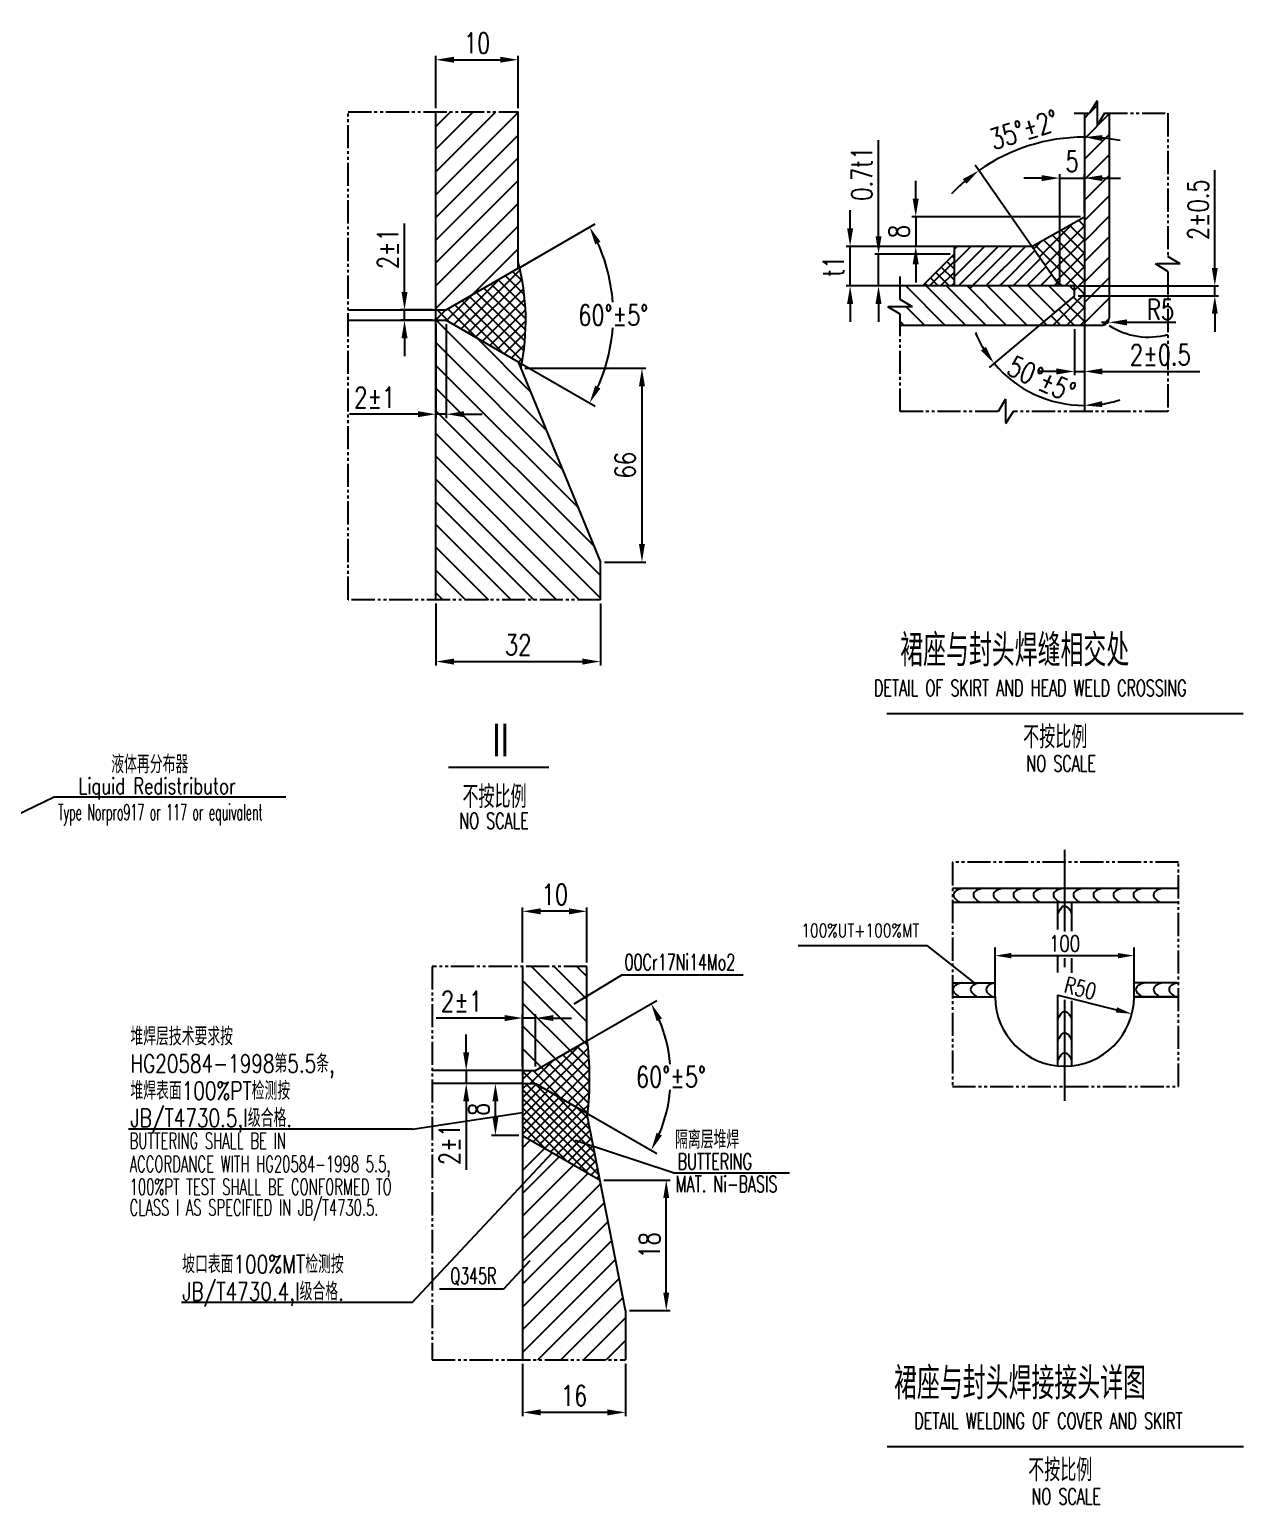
# Model space of a CAD drawing. Extents: x 45567 to 121349, y -17555 to 19241.
# Drawn here: x 45818.5 to 46007.3, y 10550.8 to 10780.1 of the extents above; entities that cross this region are included whole.
import ezdxf
from ezdxf.enums import TextEntityAlignment as Align

# ---------------------------------------------------------------- set-up
doc = ezdxf.new("R2010")
doc.units = 0
doc.header["$LTSCALE"] = 30
doc.header["$MEASUREMENT"] = 0
doc.linetypes.add('CENTER2', pattern=[1.125, 0.75, -0.125, 0.125, -0.125])
doc.linetypes.add('LIDIVIDE', pattern=[0.65, 0.4, -0.05, 0.05, -0.05, 0.05, -0.05])
doc.layers.get('DEFPOINTS').update_dxf_attribs({"linetype": 'CONTINUOUS'})
for name, color, linetype in [('1', 2, 'CONTINUOUS'), ('2', 1, 'CONTINUOUS'), ('4', 3, 'CENTER2'), ('5', 6, 'LIDIVIDE'), ('DIM', 7, 'CONTINUOUS'), ('Draw', 1, 'CONTINUOUS')]:
    doc.layers.add(name, color=color, linetype=linetype)
doc.styles.add('HZ', font='simplex.shx', dxfattribs={"width": 0.75, "bigfont": 'SBTXT.shx'})
doc.styles.get("Standard").update_dxf_attribs({"font": 'simplex', "width": 0.75, "bigfont": 'SBTXT'})
doc.dimstyles.new('ISO-25', dxfattribs={"dimtxt": 2.5, "dimasz": 2.5, "dimexe": 1.25, "dimexo": 0.625, "dimtad": 1, "dimtxsty": 'Standard', "dimcen": 2.5, "dimadec": 0, "dimazin": 0, "dimtfac": 1, "dimtmove": 0, "dimatfit": 3, "dimfxl": 0, "dimarcsym": 0})
doc.dimstyles.get("Standard").update_dxf_attribs({"dimtxt": 3.2, "dimasz": 2.8, "dimexe": 1, "dimexo": 0, "dimgap": 0.4, "dimtad": 1, "dimdec": 0, "dimzin": 0, "dimdsep": 46, "dimtxsty": 'HZ', "dimcen": 0.75, "dimclrd": 256, "dimclre": 256, "dimclrt": 256, "dimadec": 0, "dimazin": 0, "dimtfac": 1, "dimtdec": 0, "dimtmove": 0, "dimatfit": 3, "dimfxl": 0, "dimtolj": 1, "dimtzin": 0, "dimlwd": -1, "dimlwe": -1, "dimarcsym": 0})
doc.dimstyles.new('STANDARD$0', dxfattribs={"dimtxt": 3.2, "dimasz": 2.8, "dimexe": 0.6, "dimexo": 0.6, "dimgap": 1, "dimtad": 1, "dimdec": 0, "dimzin": 0, "dimdsep": 46, "dimtxsty": 'HZ', "dimcen": 0.09, "dimadec": 0, "dimazin": 0, "dimtfac": 1, "dimtdec": 0, "dimtmove": 0, "dimatfit": 3, "dimfxl": 0, "dimtolj": 1, "dimtzin": 0, "dimarcsym": 0})
doc.dimstyles.new('STANDARD$2', dxfattribs={"dimtxt": 3.2, "dimasz": 2.8, "dimexe": 1, "dimexo": 0, "dimgap": 0.4, "dimtad": 1, "dimtih": 1, "dimtoh": 1, "dimdec": 0, "dimzin": 0, "dimdsep": 46, "dimtxsty": 'HZ', "dimcen": 0.75, "dimclrd": 256, "dimclre": 256, "dimclrt": 256, "dimadec": 0, "dimazin": 0, "dimtfac": 1, "dimtdec": 0, "dimtmove": 0, "dimatfit": 3, "dimfxl": 0, "dimtolj": 1, "dimtzin": 0, "dimlwd": -1, "dimlwe": -1, "dimarcsym": 0})

# ---------------------------------------------------------------- blocks, each defined once
blk = doc.blocks.new('*D2079')
at = {"layer": '1', "color": 0, "lineweight": -2}
for p, q in [((45968.69, 10630.37), (45968.69, 10637.38)), ((45971.19, 10636.13), (45987.79, 10636.13)), ((45990.29, 10630.37), (45990.29, 10637.38))]:
    blk.add_line(p, q, dxfattribs=at)
at = {"layer": '1', "color": 0}
for points in [[(45971.19, 10636.54), (45971.19, 10635.71), (45968.69, 10636.13)], [(45987.79, 10636.54), (45987.79, 10635.71), (45990.29, 10636.13)]]:
    blk.add_solid(points, dxfattribs=at)
at = {"layer": 'DEFPOINTS', "color": 0}
for p in [(45990.29, 10636.13), (45968.69, 10629.74), (45990.29, 10629.74)]:
    blk.add_point(p, dxfattribs=at)
at = {"layer": '1', "color": 0, "insert": (45979.49, 10638), "char_height": 2.5, "attachment_point": 5}
blk.add_mtext('100', dxfattribs=at)
blk = doc.blocks.new('*D2080')
at = {"layer": '1', "color": 0, "lineweight": -2}
blk.add_line((45978.5, 10630), (45987.54, 10627.7), dxfattribs=at)
at = {"layer": '1', "color": 0}
blk.add_solid([(45987.64, 10628.1), (45987.44, 10627.3), (45989.96, 10627.08)], dxfattribs=at)
at = {"layer": 'DEFPOINTS', "color": 0}
for p in [(45979.49, 10629.74), (45989.96, 10627.08)]:
    blk.add_point(p, dxfattribs=at)
at = {"layer": '1', "color": 0, "insert": (45981.94, 10631.06), "char_height": 2.5, "attachment_point": 5, "rotation": 345.7465}
blk.add_mtext('R50', dxfattribs=at)
blk = doc.blocks.new('*D2081')
at = {"layer": '1', "color": 0, "lineweight": -2}
for p, q in [((45956.34, 10753.81), (45956.34, 10756.61)), ((45981.97, 10751.01), (45955.74, 10751.01)), ((45956.34, 10751.01), (45956.34, 10746.4)), ((45965.98, 10746.4), (45955.74, 10746.4)), ((45956.34, 10743.6), (45956.34, 10740.8))]:
    blk.add_line(p, q, dxfattribs=at)
at = {"layer": '1', "color": 0}
for points in [[(45955.87, 10753.81), (45956.81, 10753.81), (45956.34, 10751.01)], [(45955.87, 10743.6), (45956.81, 10743.6), (45956.34, 10746.4)]]:
    blk.add_solid(points, dxfattribs=at)
at = {"layer": 'DEFPOINTS', "color": 0}
for p in [(45982.57, 10751.01), (45956.34, 10746.4), (45966.58, 10746.4)]:
    blk.add_point(p, dxfattribs=at)
at = {"layer": '1', "color": 0, "insert": (45953.74, 10748.7), "char_height": 3.2, "attachment_point": 5, "rotation": 90, "style": 'HZ'}
blk.add_mtext('\\A1;8', dxfattribs=at)
blk = doc.blocks.new('*D2082')
at = {"layer": '1'}
blk.add_line((45974.42, 10746.4), (45965.58, 10759.02), dxfattribs=at)
for start, end in [(90, 125), (78.7789, 84.3895), (130.6105, 136.2211)]:
    blk.add_arc((45982.57, 10734.77), 28.61, start, end, dxfattribs=at)
for points in [[(45985.34, 10762.77), (45985.38, 10763.7), (45982.57, 10763.38)], [(45963.66, 10756.85), (45964.23, 10756.12), (45966.16, 10758.2)]]:
    blk.add_solid(points, dxfattribs=at)
at = {"layer": 'DEFPOINTS', "color": 0}
for p in [(45982.57, 10767.09), (45976.78, 10762.78), (45974.42, 10746.4), (45978.73, 10740.25), (45982.57, 10734.11)]:
    blk.add_point(p, dxfattribs=at)
at = {"layer": '1', "insert": (45973.18, 10764.53), "char_height": 3.2, "attachment_point": 5, "rotation": 17.5, "style": 'HZ'}
blk.add_mtext('\\A1;35%%d%%p2%%d', dxfattribs=at)
blk = doc.blocks.new('*D2083')
at = {"layer": '1'}
for p, q in [((45975.54, 10734.11), (45967.75, 10727.57)), ((45982.57, 10734.11), (45982.57, 10720.66))]:
    blk.add_line(p, q, dxfattribs=at)
for start, end in [(202.4927, 211.2464), (220, 270), (278.7536, 287.5073)]:
    blk.add_arc((45982.57, 10740.01), 18.34, start, end, dxfattribs=at)
for points in [[(45967.26, 10730.76), (45966.5, 10730.22), (45968.51, 10728.22)], [(45985.39, 10721.41), (45985.32, 10722.34), (45982.57, 10721.66)]]:
    blk.add_solid(points, dxfattribs=at)
at = {"layer": 'DEFPOINTS', "color": 0}
for p in [(45982.57, 10767.09), (45981.03, 10738.72), (45975.54, 10734.11), (45982.57, 10734.11), (45972.48, 10724.68)]:
    blk.add_point(p, dxfattribs=at)
at = {"layer": '1', "insert": (45975.91, 10725.74), "char_height": 3.2, "attachment_point": 5, "rotation": 335, "style": 'HZ'}
blk.add_mtext('\\A1;50%%d%%p5%%D', dxfattribs=at)
blk = doc.blocks.new('*D2084')
at = {"layer": '1', "color": 0, "lineweight": -2}
for p, q in [((45950.56, 10747.97), (45950.56, 10762.91)), ((45961.71, 10745.17), (45949.96, 10745.17)), ((45950.56, 10740.25), (45950.56, 10745.17)), ((45960.45, 10740.25), (45949.96, 10740.25)), ((45950.56, 10737.45), (45950.56, 10734.65))]:
    blk.add_line(p, q, dxfattribs=at)
at = {"layer": '1', "color": 0}
for points in [[(45950.09, 10747.97), (45951.02, 10747.97), (45950.56, 10745.17)], [(45950.09, 10737.45), (45951.02, 10737.45), (45950.56, 10740.25)]]:
    blk.add_solid(points, dxfattribs=at)
at = {"layer": 'DEFPOINTS', "color": 0}
for p in [(45962.31, 10745.17), (45950.56, 10740.25), (45961.05, 10740.25)]:
    blk.add_point(p, dxfattribs=at)
at = {"layer": '1', "color": 0, "insert": (45947.96, 10756.88), "char_height": 3.2, "attachment_point": 5, "rotation": 90, "style": 'HZ'}
blk.add_mtext('\\A1; 0.7t1', dxfattribs=at)
blk = doc.blocks.new('*D2085')
at = {"layer": '1', "color": 0, "lineweight": -2}
for p, q in [((46002.85, 10743.05), (46002.85, 10758.22)), ((45981.63, 10740.25), (46003.45, 10740.25)), ((46002.85, 10738.72), (46002.85, 10740.25)), ((45981.63, 10738.72), (46003.45, 10738.72)), ((46002.85, 10735.92), (46002.85, 10733.12))]:
    blk.add_line(p, q, dxfattribs=at)
at = {"layer": '1', "color": 0}
for points in [[(46002.39, 10743.05), (46003.32, 10743.05), (46002.85, 10740.25)], [(46002.39, 10735.92), (46003.32, 10735.92), (46002.85, 10738.72)]]:
    blk.add_solid(points, dxfattribs=at)
at = {"layer": 'DEFPOINTS', "color": 0}
for p in [(45981.03, 10740.25), (45981.03, 10738.72), (46002.85, 10738.72)]:
    blk.add_point(p, dxfattribs=at)
at = {"layer": '1', "color": 0, "insert": (46000.25, 10752.08), "char_height": 3.2, "attachment_point": 5, "rotation": 90, "style": 'HZ'}
blk.add_mtext('\\A1;2%%p0.5', dxfattribs=at)
blk = doc.blocks.new('*D2086')
at = {"layer": '1', "color": 0, "lineweight": -2}
for p, q in [((45981.03, 10733.51), (45981.03, 10726.35)), ((45982.57, 10733.51), (45982.57, 10726.35)), ((45978.23, 10726.95), (45975.43, 10726.95)), ((45981.03, 10726.95), (45982.57, 10726.95)), ((45985.37, 10726.95), (46000.53, 10726.95))]:
    blk.add_line(p, q, dxfattribs=at)
at = {"layer": '1', "color": 0}
for points in [[(45978.23, 10727.42), (45978.23, 10726.48), (45981.03, 10726.95)], [(45985.37, 10727.42), (45985.37, 10726.48), (45982.57, 10726.95)]]:
    blk.add_solid(points, dxfattribs=at)
at = {"layer": 'DEFPOINTS', "color": 0}
for p in [(45981.03, 10734.11), (45982.57, 10734.11), (45982.57, 10726.95)]:
    blk.add_point(p, dxfattribs=at)
at = {"layer": '1', "color": 0, "insert": (45994.39, 10729.55), "char_height": 3.2, "attachment_point": 5, "style": 'HZ'}
blk.add_mtext('\\A1;2%%P0.5', dxfattribs=at)
blk = doc.blocks.new('*D2087')
at = {"layer": '1', "color": 0, "lineweight": -2}
for p, q in [((45978.73, 10740.85), (45978.73, 10757.61)), ((45982.57, 10751.61), (45982.57, 10757.61)), ((45975.93, 10757.01), (45973.13, 10757.01)), ((45978.73, 10757.01), (45982.57, 10757.01)), ((45985.37, 10757.01), (45988.17, 10757.01))]:
    blk.add_line(p, q, dxfattribs=at)
at = {"layer": '1', "color": 0}
for points in [[(45975.93, 10757.47), (45975.93, 10756.54), (45978.73, 10757.01)], [(45985.37, 10757.47), (45985.37, 10756.54), (45982.57, 10757.01)]]:
    blk.add_solid(points, dxfattribs=at)
at = {"layer": 'DEFPOINTS', "color": 0}
for p in [(45982.57, 10757.01), (45982.57, 10751.01), (45978.73, 10740.25)]:
    blk.add_point(p, dxfattribs=at)
at = {"layer": '1', "color": 0, "insert": (45980.65, 10759.61), "char_height": 3.2, "attachment_point": 5, "style": 'HZ'}
blk.add_mtext('\\A1;5', dxfattribs=at)
blk = doc.blocks.new('*D2088')
at = {"layer": '1', "color": 0, "lineweight": -2}
for p, q in [((45946.14, 10749.2), (45946.14, 10752)), ((45961.71, 10746.4), (45945.54, 10746.4)), ((45946.14, 10740.25), (45946.14, 10746.4)), ((45956.79, 10740.25), (45945.54, 10740.25)), ((45946.14, 10737.45), (45946.14, 10734.65))]:
    blk.add_line(p, q, dxfattribs=at)
at = {"layer": '1', "color": 0}
for points in [[(45945.67, 10749.2), (45946.61, 10749.2), (45946.14, 10746.4)], [(45945.67, 10737.45), (45946.61, 10737.45), (45946.14, 10740.25)]]:
    blk.add_solid(points, dxfattribs=at)
at = {"layer": 'DEFPOINTS', "color": 0}
for p in [(45946.14, 10746.4), (45962.31, 10746.4), (45957.39, 10740.25)]:
    blk.add_point(p, dxfattribs=at)
at = {"layer": '1', "color": 0, "insert": (45943.54, 10743.33), "char_height": 3.2, "attachment_point": 5, "rotation": 90, "style": 'HZ'}
blk.add_mtext('\\A1;t1', dxfattribs=at)
blk = doc.blocks.new('*D2089')
at = {"layer": '1'}
for p, q in [((45985.21, 10734.59), (45986.41, 10734.59)), ((45996.81, 10734.56), (45989.21, 10734.58))]:
    blk.add_line(p, q, dxfattribs=at)
blk.add_solid([(45989.21, 10735.05), (45989.2, 10734.11), (45986.41, 10734.59)], dxfattribs=at)
at = {"layer": 'DEFPOINTS', "color": 0}
for p in [(45985.21, 10734.59), (45986.41, 10734.59)]:
    blk.add_point(p, dxfattribs=at)
at = {"layer": '1', "insert": (45994.41, 10736.56), "char_height": 3.2, "attachment_point": 5, "rotation": 359.8134, "style": 'HZ'}
blk.add_mtext('\\A1;R5', dxfattribs=at)
blk = doc.blocks.new('*D2012')
at = {"layer": '1', "color": 0, "lineweight": -2}
for p, q in [((45881.72, 10767.9), (45881.72, 10776.01)), ((45894.52, 10767.9), (45894.52, 10776.01)), ((45884.52, 10775.41), (45891.72, 10775.41))]:
    blk.add_line(p, q, dxfattribs=at)
at = {"layer": '1', "color": 0}
for points in [[(45884.52, 10775.88), (45884.52, 10774.95), (45881.72, 10775.41)], [(45891.72, 10775.88), (45891.72, 10774.95), (45894.52, 10775.41)]]:
    blk.add_solid(points, dxfattribs=at)
at = {"layer": 'DEFPOINTS', "color": 0}
for p in [(45894.52, 10775.41), (45881.72, 10767.3), (45894.52, 10767.3)]:
    blk.add_point(p, dxfattribs=at)
at = {"layer": '1', "color": 0, "insert": (45888.12, 10778.01), "char_height": 3.2, "attachment_point": 5, "style": 'HZ'}
blk.add_mtext('\\A1;10', dxfattribs=at)
blk = doc.blocks.new('*D2013')
at = {"layer": '1', "color": 0, "lineweight": -2}
for p, q in [((45881.72, 10690.86), (45881.72, 10681.25)), ((45907.32, 10690.86), (45907.32, 10681.25)), ((45884.52, 10681.85), (45904.52, 10681.85))]:
    blk.add_line(p, q, dxfattribs=at)
at = {"layer": '1', "color": 0}
for points in [[(45884.52, 10682.31), (45884.52, 10681.38), (45881.72, 10681.85)], [(45904.52, 10682.31), (45904.52, 10681.38), (45907.32, 10681.85)]]:
    blk.add_solid(points, dxfattribs=at)
at = {"layer": 'DEFPOINTS', "color": 0}
for p in [(45881.72, 10691.46), (45907.32, 10691.46), (45907.32, 10681.85)]:
    blk.add_point(p, dxfattribs=at)
at = {"layer": '1', "color": 0, "insert": (45894.52, 10684.45), "char_height": 3.2, "attachment_point": 5, "style": 'HZ'}
blk.add_mtext('\\A1;32', dxfattribs=at)
blk = doc.blocks.new('*D2014')
at = {"layer": '1'}
for p, q in [((45894.52, 10742.98), (45906.5, 10749.9)), ((45894.52, 10728.45), (45906.5, 10721.54))]:
    blk.add_line(p, q, dxfattribs=at)
for start, end in [(4.1918, 24.1341), (335.8659, 355.8082)]:
    blk.add_arc((45881.94, 10735.72), 27.36, start, end, dxfattribs=at)
for points in [[(45906.49, 10746.69), (45907.32, 10747.12), (45905.63, 10749.4)], [(45907.32, 10724.32), (45906.49, 10724.74), (45905.63, 10722.04)]]:
    blk.add_solid(points, dxfattribs=at)
at = {"layer": 'DEFPOINTS', "color": 0}
for p in [(45894.52, 10742.98), (45883.32, 10736.52), (45883.32, 10734.92), (45908.88, 10730.97), (45894.52, 10728.45)]:
    blk.add_point(p, dxfattribs=at)
at = {"layer": '1', "insert": (45909.3, 10735.72), "char_height": 3.2, "attachment_point": 5, "style": 'HZ'}
blk.add_mtext('\\A1;60%%D%%P5%%D', dxfattribs=at)
blk = doc.blocks.new('*D2015')
at = {"layer": '1', "color": 0, "lineweight": -2}
for p, q in [((45876.84, 10739.32), (45876.84, 10749.95)), ((45881.12, 10736.52), (45876.24, 10736.52)), ((45881.12, 10734.92), (45876.24, 10734.92)), ((45876.84, 10734.92), (45876.84, 10736.52)), ((45876.84, 10732.12), (45876.84, 10729.32))]:
    blk.add_line(p, q, dxfattribs=at)
at = {"layer": '1', "color": 0}
for points in [[(45876.38, 10739.32), (45877.31, 10739.32), (45876.84, 10736.52)], [(45876.38, 10732.12), (45877.31, 10732.12), (45876.84, 10734.92)]]:
    blk.add_solid(points, dxfattribs=at)
at = {"layer": 'DEFPOINTS', "color": 0}
for p in [(45876.84, 10734.92), (45881.72, 10736.52), (45881.72, 10734.92)]:
    blk.add_point(p, dxfattribs=at)
at = {"layer": '1', "color": 0, "insert": (45874.24, 10746.03), "char_height": 3.2, "attachment_point": 5, "rotation": 90, "style": 'HZ'}
blk.add_mtext('\\A1;2%%P1', dxfattribs=at)
blk = doc.blocks.new('*D2016')
at = {"layer": '1', "color": 0, "lineweight": -2}
for p, q in [((45881.72, 10734.32), (45881.72, 10719.7)), ((45883.32, 10734.32), (45883.32, 10719.7)), ((45878.92, 10720.3), (45868.3, 10720.3)), ((45883.32, 10720.3), (45881.72, 10720.3)), ((45886.12, 10720.3), (45888.92, 10720.3))]:
    blk.add_line(p, q, dxfattribs=at)
at = {"layer": '1', "color": 0}
for points in [[(45878.92, 10720.77), (45878.92, 10719.84), (45881.72, 10720.3)], [(45886.12, 10720.77), (45886.12, 10719.84), (45883.32, 10720.3)]]:
    blk.add_solid(points, dxfattribs=at)
at = {"layer": 'DEFPOINTS', "color": 0}
for p in [(45881.72, 10734.92), (45883.32, 10734.92), (45881.72, 10720.3)]:
    blk.add_point(p, dxfattribs=at)
at = {"layer": '1', "color": 0, "insert": (45872.21, 10722.9), "char_height": 3.2, "attachment_point": 5, "style": 'HZ'}
blk.add_mtext('\\A1;2%%P1', dxfattribs=at)
blk = doc.blocks.new('*D2017')
at = {"layer": '1', "color": 0, "lineweight": -2}
for p, q in [((45895.54, 10727.44), (45914.37, 10727.44)), ((45913.77, 10724.64), (45913.77, 10700.12)), ((45907.92, 10697.32), (45914.37, 10697.32))]:
    blk.add_line(p, q, dxfattribs=at)
at = {"layer": '1', "color": 0}
for points in [[(45913.3, 10724.64), (45914.23, 10724.64), (45913.77, 10727.44)], [(45913.3, 10700.12), (45914.23, 10700.12), (45913.77, 10697.32)]]:
    blk.add_solid(points, dxfattribs=at)
at = {"layer": 'DEFPOINTS', "color": 0}
for p in [(45894.94, 10727.44), (45907.32, 10697.32), (45913.77, 10697.32)]:
    blk.add_point(p, dxfattribs=at)
at = {"layer": '1', "color": 0, "insert": (45911.17, 10712.38), "char_height": 3.2, "attachment_point": 5, "rotation": 90, "style": 'HZ'}
blk.add_mtext('\\A1;66', dxfattribs=at)
blk = doc.blocks.new('*D2018')
at = {"layer": '1', "color": 0, "lineweight": -2}
for p, q in [((45886.44, 10621.07), (45886.44, 10623.87)), ((45894.61, 10618.27), (45885.84, 10618.27)), ((45886.44, 10618.27), (45886.44, 10616.27)), ((45894.61, 10616.27), (45885.84, 10616.27)), ((45886.44, 10613.47), (45886.44, 10602.84))]:
    blk.add_line(p, q, dxfattribs=at)
at = {"layer": '1', "color": 0}
for points in [[(45885.97, 10621.07), (45886.9, 10621.07), (45886.44, 10618.27)], [(45885.97, 10613.47), (45886.9, 10613.47), (45886.44, 10616.27)]]:
    blk.add_solid(points, dxfattribs=at)
at = {"layer": 'DEFPOINTS', "color": 0}
for p in [(45895.21, 10618.27), (45886.44, 10616.27), (45895.21, 10616.27)]:
    blk.add_point(p, dxfattribs=at)
at = {"layer": '1', "color": 0, "insert": (45883.84, 10606.76), "char_height": 3.2, "attachment_point": 5, "rotation": 90, "style": 'HZ'}
blk.add_mtext('\\A1;2%%P1', dxfattribs=at)
blk = doc.blocks.new('*D2019')
at = {"layer": '1', "color": 0, "lineweight": -2}
for p, q in [((45895.21, 10618.87), (45895.21, 10627.02)), ((45897.21, 10618.87), (45897.21, 10627.02)), ((45892.41, 10626.42), (45881.79, 10626.42)), ((45897.21, 10626.42), (45895.21, 10626.42)), ((45900.01, 10626.42), (45902.81, 10626.42))]:
    blk.add_line(p, q, dxfattribs=at)
at = {"layer": '1', "color": 0}
for points in [[(45892.41, 10626.89), (45892.41, 10625.95), (45895.21, 10626.42)], [(45900.01, 10626.89), (45900.01, 10625.95), (45897.21, 10626.42)]]:
    blk.add_solid(points, dxfattribs=at)
at = {"layer": 'DEFPOINTS', "color": 0}
for p in [(45895.21, 10626.42), (45895.21, 10618.27), (45897.21, 10618.27)]:
    blk.add_point(p, dxfattribs=at)
at = {"layer": '1', "color": 0, "insert": (45885.7, 10629.02), "char_height": 3.2, "attachment_point": 5, "style": 'HZ'}
blk.add_mtext('\\A1;2%%P1', dxfattribs=at)
blk = doc.blocks.new('*D2020')
at = {"layer": '1', "color": 0, "lineweight": -2}
for p, q in [((45894.61, 10616.27), (45890.38, 10616.27)), ((45890.98, 10610.99), (45890.98, 10613.47)), ((45894.61, 10608.19), (45890.38, 10608.19))]:
    blk.add_line(p, q, dxfattribs=at)
at = {"layer": '1', "color": 0}
for points in [[(45890.52, 10613.47), (45891.45, 10613.47), (45890.98, 10616.27)], [(45890.52, 10610.99), (45891.45, 10610.99), (45890.98, 10608.19)]]:
    blk.add_solid(points, dxfattribs=at)
at = {"layer": 'DEFPOINTS', "color": 0}
for p in [(45890.98, 10616.27), (45895.21, 10616.27), (45895.21, 10608.19)]:
    blk.add_point(p, dxfattribs=at)
at = {"layer": '1', "color": 0, "insert": (45888.38, 10612.23), "char_height": 3.2, "attachment_point": 5, "rotation": 90, "style": 'HZ'}
blk.add_mtext('\\A1;8', dxfattribs=at)
blk = doc.blocks.new('*D2021')
at = {"layer": '1'}
for p, q in [((45905.21, 10622.89), (45916.08, 10629.16)), ((45905.21, 10611.65), (45916.08, 10605.38))]:
    blk.add_line(p, q, dxfattribs=at)
for start, end in [(5.0358, 22.9546), (337.0454, 354.9642)]:
    blk.add_arc((45895.48, 10617.27), 22.78, start, end, dxfattribs=at)
for points in [[(45916.05, 10625.95), (45916.88, 10626.36), (45915.21, 10628.66)], [(45916.88, 10608.18), (45916.05, 10608.59), (45915.21, 10605.88)]]:
    blk.add_solid(points, dxfattribs=at)
at = {"layer": 'DEFPOINTS', "color": 0}
for p in [(45905.21, 10622.89), (45897.21, 10618.27), (45897.21, 10616.27), (45917.92, 10613.31), (45905.21, 10611.65)]:
    blk.add_point(p, dxfattribs=at)
at = {"layer": '1', "insert": (45918.27, 10617.27), "char_height": 3.2, "attachment_point": 5, "style": 'HZ'}
blk.add_mtext('\\A1;60%%d%%p5%%d', dxfattribs=at)
blk = doc.blocks.new('*D2022')
at = {"layer": '1', "color": 0, "lineweight": -2}
for p, q in [((45895.21, 10635.04), (45895.21, 10643.62)), ((45902.41, 10643.02), (45898.01, 10643.02)), ((45905.21, 10635.04), (45905.21, 10643.62))]:
    blk.add_line(p, q, dxfattribs=at)
at = {"layer": '1', "color": 0}
for points in [[(45898.01, 10643.48), (45898.01, 10642.55), (45895.21, 10643.02)], [(45902.41, 10643.48), (45902.41, 10642.55), (45905.21, 10643.02)]]:
    blk.add_solid(points, dxfattribs=at)
at = {"layer": 'DEFPOINTS', "color": 0}
for p in [(45895.21, 10643.02), (45895.21, 10634.44), (45905.21, 10634.44)]:
    blk.add_point(p, dxfattribs=at)
at = {"layer": '1', "color": 0, "insert": (45900.21, 10645.62), "char_height": 3.2, "attachment_point": 5, "style": 'HZ'}
blk.add_mtext('\\A1;10', dxfattribs=at)
blk = doc.blocks.new('*D2023')
at = {"layer": '1', "color": 0, "lineweight": -2}
for p, q in [((45895.21, 10572.67), (45895.21, 10564.52)), ((45911.21, 10572.67), (45911.21, 10564.52)), ((45908.41, 10565.12), (45898.01, 10565.12))]:
    blk.add_line(p, q, dxfattribs=at)
at = {"layer": '1', "color": 0}
for points in [[(45898.01, 10565.58), (45898.01, 10564.65), (45895.21, 10565.12)], [(45908.41, 10565.58), (45908.41, 10564.65), (45911.21, 10565.12)]]:
    blk.add_solid(points, dxfattribs=at)
at = {"layer": 'DEFPOINTS', "color": 0}
for p in [(45895.21, 10573.27), (45911.21, 10573.27), (45895.21, 10565.12)]:
    blk.add_point(p, dxfattribs=at)
at = {"layer": '1', "color": 0, "insert": (45903.21, 10567.72), "char_height": 3.2, "attachment_point": 5, "style": 'HZ'}
blk.add_mtext('\\A1;16', dxfattribs=at)
blk = doc.blocks.new('*D2024')
at = {"layer": '1', "color": 0, "lineweight": -2}
for p, q in [((45907.85, 10601.24), (45918.15, 10601.24)), ((45917.55, 10583.75), (45917.55, 10598.44)), ((45911.81, 10580.95), (45918.15, 10580.95))]:
    blk.add_line(p, q, dxfattribs=at)
at = {"layer": '1', "color": 0}
for points in [[(45917.08, 10598.44), (45918.01, 10598.44), (45917.55, 10601.24)], [(45917.08, 10583.75), (45918.01, 10583.75), (45917.55, 10580.95)]]:
    blk.add_solid(points, dxfattribs=at)
at = {"layer": 'DEFPOINTS', "color": 0}
for p in [(45907.25, 10601.24), (45917.55, 10601.24), (45911.21, 10580.95)]:
    blk.add_point(p, dxfattribs=at)
at = {"layer": '1', "color": 0, "insert": (45914.95, 10591.09), "char_height": 3.2, "attachment_point": 5, "rotation": 90, "style": 'HZ'}
blk.add_mtext('\\A1;18', dxfattribs=at)

msp = doc.modelspace()

# ---------------------------------------------------------------- hatches: boundary and pattern name
at = {"layer": '1'}
h = msp.add_hatch(dxfattribs=at)
h.set_pattern_fill('ANSI31', color=256, scale=18, style=0)
h.set_pattern_definition([(45, (45701.7177, 10825.9448), (-1.59099, 1.59099), [])])
h.paths.add_polyline_path([(45986.40542, 10767.089329), (45985.694627, 10767.089329), (45984.542627, 10765.169329), (45984.542627, 10769.009329), (45983.390627, 10767.089329), (45982.56542, 10767.089329), (45982.56542, 10734.110341), (45985.20542, 10734.110341, 0.4142135624), (45986.40542, 10735.310341)])
h = msp.add_hatch(dxfattribs=at)
h.set_pattern_fill('ANSI31', color=256, scale=20, angle=-90, style=0)
h.set_pattern_definition([(45, (33559.4978, -35155.3716), (1.76776695, -1.76776695), [])])
h.paths.add_polyline_path([(45881.724978, 10736.518239), (45883.324978, 10736.518239), (45894.524978, 10742.984562), (45894.524978, 10767.298552), (45881.724978, 10767.298552)])
h = msp.add_hatch(dxfattribs=at)
h.set_pattern_fill('ANSI37', color=256, scale=12, angle=90, style=0)
h.set_pattern_definition([(135, (45634.6362, 10825.9448), (-1.06066, -1.06066), []), (225, (45634.6362, 10825.9448), (1.06066, -1.06066), [])])
h.paths.add_polyline_path([(45982.56542, 10751.006341), (45974.423345, 10746.398341), (45978.72542, 10740.254341), (45981.02942, 10740.254341), (45981.02942, 10738.718341), (45975.53782, 10734.110341), (45982.56542, 10734.110341)])
h = msp.add_hatch(dxfattribs=at)
h.set_pattern_fill('ANSI37', color=256, scale=10, angle=-90, style=0)
h.set_pattern_definition([(45, (33559.4978, -35155.3716), (0.883883476, -0.883883476), []), (315, (33559.4978, -35155.3716), (-0.883883476, -0.883883476), [])])
h.paths.add_polyline_path([(45894.524978, 10742.984562), (45894.524978, 10743.970178, -0.1156984024), (45894.940544, 10727.441128), (45894.524978, 10728.451916), (45883.324978, 10734.918239), (45881.724978, 10734.918239), (45881.724978, 10736.518239), (45883.324978, 10736.518239)])
h = msp.add_hatch(dxfattribs=at)
h.set_pattern_fill('ANSI37', color=256, scale=9.6, angle=90, style=0)
h.set_pattern_definition([(135, (45753.8354, 10808.8067), (-0.848528, -0.848528), []), (225, (45753.8354, 10808.8067), (0.848528, -0.848528), [])])
h.paths.add_polyline_path([(45957.39106, 10740.254341), (45962.30626, 10740.254341), (45962.30626, 10745.169541)])
h = msp.add_hatch(dxfattribs=at)
h.set_pattern_fill('ANSI31', color=256, scale=18, angle=90, style=0)
h.set_pattern_definition([(135, (46501.4268, 10712.2727), (-1.59099, -1.59099), [])])
h.paths.add_polyline_path([(45953.943641, 10740.254341), (45953.943641, 10738.138001), (45955.863641, 10736.986001), (45952.023641, 10736.986001), (45953.943641, 10735.834001), (45953.943641, 10734.110341), (45966.580807, 10734.110341), (45975.53782, 10734.110341), (45981.02942, 10738.718341), (45981.02942, 10740.254341), (45966.580807, 10740.254341)])
h = msp.add_hatch(dxfattribs=at)
h.set_pattern_fill('ANSI31', color=256, scale=20, style=0)
h.set_pattern_definition([(315, (33559.4978, -35155.3716), (-1.76776695, -1.76776695), [])])
h.paths.add_polyline_path([(45881.724978, 10691.459265), (45907.324978, 10691.459265), (45907.324978, 10697.318239), (45894.524978, 10728.451916), (45883.324978, 10734.918239), (45881.724978, 10734.918239)])
h = msp.add_hatch(dxfattribs=at)
h.set_pattern_fill('ANSI31', color=256, scale=20, angle=-90, style=0)
h.set_pattern_definition([(315, (584.4577, -1792.2306), (1.76776695, 1.76776695), [])])
h.paths.add_polyline_path([(45905.214203, 10634.443342), (45895.214203, 10634.443342), (45895.214203, 10618.270131), (45897.214203, 10618.270131), (45905.214203, 10622.888934)])
h = msp.add_hatch(dxfattribs=at)
h.set_pattern_fill('ANSI37', color=256, scale=10, angle=-90, style=0)
h.set_pattern_definition([(315, (584.4577, -1792.2306), (0.883883476, 0.883883476), []), (45, (584.4577, -1792.2306), (-0.883883476, 0.883883476), [])])
h.paths.add_polyline_path([(45905.266744, 10622.919269), (45897.214203, 10618.270131), (45895.214203, 10618.270131), (45895.214203, 10616.270131), (45897.214203, 10616.270131), (45905.214203, 10611.651329), (45905.291889, 10611.253812, 0.060325256)])
h = msp.add_hatch(dxfattribs=at)
h.set_pattern_fill('ANSI37', color=256, scale=8, angle=-90, style=0)
h.set_pattern_definition([(315, (584.4577, -1792.2306), (0.707106781, 0.707106781), []), (45, (584.4577, -1792.2306), (-0.707106781, 0.707106781), [])])
h.paths.add_polyline_path([(45897.214203, 10616.270131), (45895.214203, 10616.270131), (45895.214203, 10608.187228), (45907.249096, 10601.238879), (45905.214203, 10611.651329)])
h = msp.add_hatch(dxfattribs=at)
h.set_pattern_fill('ANSI31', color=256, scale=20, style=0)
h.set_pattern_definition([(45, (584.4577, -1792.2306), (-1.76776695, 1.76776695), [])])
h.paths.add_polyline_path([(45895.214203, 10573.268664), (45911.214203, 10573.268664), (45911.214203, 10580.949623), (45907.249096, 10601.238879), (45895.214203, 10608.187228)])

# ---------------------------------------------------------------- linework, layer by layer
for p, q in [((45962.30626, 10741.66602), (45967.038581, 10746.398341)), ((45962.30626, 10743.78734), (45964.917261, 10746.398341)), ((45963.015902, 10740.254341), (45969.159902, 10746.398341)), ((45967.258542, 10740.254341), (45973.402542, 10746.398341)), ((45964.732726, 10739.849845), (45970.037011, 10745.15413)), ((45969.714818, 10740.589296), (45974.876578, 10745.751057)), ((45971.501183, 10740.254341), (45975.750215, 10744.503373)), ((45973.622503, 10740.254341), (45976.623853, 10743.25569)), ((45975.743824, 10740.254341), (45977.49749, 10742.008007)), ((45822.374862, 10660.75199), (45799.977081, 10649.988308)), ((45938.056976, 10637.725854), (45958.09293, 10637.725854)), ((45958.09293, 10637.725854), (45965.407167, 10631.902952)), ((45910.703138, 10633.154085), (45903.181332, 10628.582616)), ((45910.703138, 10633.154085), (45929.529457, 10633.154085)), ((45878.109871, 10609.173492), (45895.214203, 10611.760192)), ((45878.109871, 10609.173492), (45833.932088, 10609.173492)), ((45918.632295, 10602.353299), (45903.370416, 10607.391593)), ((45878.046543, 10582.202718), (45899.85689, 10605.506771)), ((45918.632295, 10602.353299), (45936.697929, 10602.353299)), ((45896.310893, 10588.659555), (45892.246303, 10584.282974)), ((45892.246303, 10584.282974), (45882.272352, 10584.282974)), ((45878.046543, 10582.202718), (45842.168758, 10582.202718))]:
    msp.add_line(p, q, dxfattribs=at)
at = {"layer": '1', "ltscale": 3}
msp.add_line((45858.410127, 10660.75199), (45822.374862, 10660.75199), dxfattribs=at)
at = {"layer": '1', "end_tangent": (-0.3903648883, 0.9206602272)}
for points in [[(45963.67888, 10646.59772), (45962.810268, 10646.324421), (45962.34857, 10645.957653), (45962.206516, 10645.555386), (45962.644531, 10644.83368), (45963.186363, 10644.435829)], [(45966.784218, 10646.59772), (45965.915605, 10646.324421), (45965.453907, 10645.957653), (45965.311853, 10645.555386), (45965.749868, 10644.83368), (45966.2917, 10644.435829)], [(45969.894618, 10646.59772), (45969.026005, 10646.324421), (45968.564307, 10645.957653), (45968.422253, 10645.555386), (45968.860268, 10644.83368), (45969.4021, 10644.435829)], [(45973.005018, 10646.59772), (45972.136405, 10646.324421), (45971.674707, 10645.957653), (45971.532653, 10645.555386), (45971.970668, 10644.83368), (45972.5125, 10644.435829)], [(45976.115418, 10646.59772), (45975.246805, 10646.324421), (45974.785107, 10645.957653), (45974.643053, 10645.555386), (45975.081068, 10644.83368), (45975.6229, 10644.435829)], [(45979.225818, 10646.59772), (45978.357205, 10646.324421), (45977.895507, 10645.957653), (45977.753453, 10645.555386), (45978.191468, 10644.83368), (45978.7333, 10644.435829)], [(45982.336218, 10646.59772), (45981.467605, 10646.324421), (45981.005907, 10645.957653), (45980.863853, 10645.555386), (45981.301868, 10644.83368), (45981.8437, 10644.435829)], [(45985.446618, 10646.59772), (45984.578005, 10646.324421), (45984.116307, 10645.957653), (45983.974253, 10645.555386), (45984.412268, 10644.83368), (45984.9541, 10644.435829)], [(45988.557018, 10646.59772), (45987.688405, 10646.324421), (45987.226707, 10645.957653), (45987.084653, 10645.555386), (45987.522668, 10644.83368), (45988.0645, 10644.435829)], [(45991.667418, 10646.59772), (45990.798805, 10646.324421), (45990.337107, 10645.957653), (45990.195053, 10645.555386), (45990.633068, 10644.83368), (45991.1749, 10644.435829)], [(45994.777818, 10646.59772), (45993.909205, 10646.324421), (45993.447507, 10645.957653), (45993.305453, 10645.555386), (45993.743468, 10644.83368), (45994.2853, 10644.435829)], [(45963.605866, 10631.902952), (45962.737254, 10631.629653), (45962.275556, 10631.262885), (45962.133502, 10630.860618), (45962.571516, 10630.138912), (45963.113349, 10629.741061)], [(45966.346292, 10631.902952), (45965.477679, 10631.629653), (45965.015981, 10631.262885), (45964.873927, 10630.860618), (45965.311942, 10630.138912), (45965.853774, 10629.741061)], [(45968.761586, 10631.902952), (45967.892973, 10631.629653), (45967.431275, 10631.262885), (45967.289221, 10630.860618), (45967.727236, 10630.138912), (45968.269068, 10629.741061)], [(45992.048147, 10631.902952), (45991.179535, 10631.629653), (45990.717837, 10631.262885), (45990.575783, 10630.860618), (45991.013797, 10630.138912), (45991.55563, 10629.741061)], [(45994.788573, 10631.902952), (45993.91996, 10631.629653), (45993.458262, 10631.262885), (45993.316208, 10630.860618), (45993.754223, 10630.138912), (45994.296055, 10629.741061)], [(45997.203867, 10631.902952), (45996.335254, 10631.629653), (45995.873556, 10631.262885), (45995.731502, 10630.860618), (45996.169517, 10630.138912), (45996.711349, 10629.741061)]]:
    msp.add_spline(points, degree=3, dxfattribs=at)
at = {"layer": '1'}
for points in [[(45980.574299, 10642.790291), (45980.477077, 10642.988322), (45980.277588, 10643.354308), (45979.866746, 10643.763869), (45979.170867, 10643.843084), (45978.888098, 10643.461817), (45978.281412, 10642.474237), (45978.465343, 10642.60221)], [(45980.574299, 10626.397798), (45980.477077, 10626.595828), (45980.277588, 10626.961814), (45979.866746, 10627.371376), (45979.170867, 10627.45059), (45978.888098, 10627.069323), (45978.281412, 10626.081744), (45978.465343, 10626.209717)], [(45980.574299, 10623.065221), (45980.477077, 10623.263252), (45980.277588, 10623.629237), (45979.866746, 10624.038799), (45979.170867, 10624.118013), (45978.888098, 10623.736746), (45978.281412, 10622.749167), (45978.465343, 10622.87714)], [(45980.574299, 10619.987406), (45980.477077, 10620.185437), (45980.277588, 10620.551422), (45979.866746, 10620.960984), (45979.170867, 10621.040198), (45978.888098, 10620.658931), (45978.281412, 10619.671352), (45978.465343, 10619.799325)]]:
    msp.add_open_spline(points, degree=3, knots=[0.1735698896, 0.1735698896, 0.1735698896, 0.1735698896, 0.6323566589, 1.0418336675, 1.3380922933, 1.9243601093, 2.3911730319, 2.3911730319, 2.3911730319, 2.3911730319], dxfattribs=at)
at = {"layer": '2'}
for p, q in [((45881.724978, 10691.459265), (45881.724978, 10767.298552)), ((45894.524978, 10742.984562), (45894.524978, 10767.298552)), ((45982.56542, 10767.089329), (45982.56542, 10734.110341)), ((45986.40542, 10767.089329), (45986.40542, 10735.310341)), ((45974.423345, 10746.398341), (45982.56542, 10751.006341)), ((45962.30626, 10746.398341), (45962.30626, 10740.254341)), ((45966.580807, 10746.398341), (45962.30626, 10746.398341)), ((45974.423345, 10746.398341), (45966.580807, 10746.398341)), ((45978.72542, 10740.254341), (45974.423345, 10746.398341)), ((45962.30626, 10745.169541), (45957.39106, 10740.254341)), ((45883.324978, 10736.518239), (45894.524978, 10742.984562)), ((45966.580807, 10740.254341), (45953.943641, 10740.254341)), ((45981.02942, 10740.254341), (45966.580807, 10740.254341)), ((45981.02942, 10738.718341), (45981.02942, 10740.254341)), ((45981.02942, 10738.718341), (45975.53782, 10734.110341)), ((45868.100959, 10736.518239), (45883.324978, 10736.518239)), ((45868.100959, 10734.918239), (45881.724978, 10734.918239)), ((45881.724978, 10734.918239), (45883.324978, 10734.918239)), ((45883.324978, 10734.918239), (45894.524978, 10728.451916)), ((45966.580807, 10734.110341), (45953.943641, 10734.110341)), ((45985.20542, 10734.110341), (45966.580807, 10734.110341)), ((45894.524978, 10728.451916), (45907.324978, 10697.318239)), ((45907.324978, 10691.459265), (45907.324978, 10697.318239)), ((45951.867811, 10673.768117), (46007.272685, 10673.768117)), ((45883.681398, 10665.429412), (45899.280527, 10665.429412)), ((45980.574299, 10644.43772), (45980.574299, 10639.925205)), ((45980.574299, 10635.71792), (45980.574299, 10633.461103)), ((45895.214203, 10634.443342), (45895.214203, 10618.270131)), ((45905.214203, 10622.888934), (45905.214203, 10634.443342)), ((45980.574299, 10629.114709), (45980.574299, 10628.776117)), ((45897.214203, 10618.270131), (45905.214203, 10622.888934)), ((45895.214203, 10618.270131), (45881.12294, 10618.270131)), ((45895.214203, 10618.270131), (45897.214203, 10618.270131)), ((45895.214203, 10618.270131), (45895.214203, 10573.268664)), ((45895.214203, 10616.270131), (45881.12294, 10616.270131)), ((45895.214203, 10616.270131), (45897.214203, 10616.270131)), ((45897.214203, 10616.270131), (45905.214203, 10611.651329)), ((45911.214203, 10580.949623), (45905.214203, 10611.651329)), ((45895.214203, 10608.187228), (45907.249096, 10601.238879)), ((45911.214203, 10580.949623), (45911.214203, 10573.268664)), ((45951.911536, 10559.820239), (46007.316409, 10559.820239))]:
    msp.add_line(p, q, dxfattribs=at)
for centre, radius, start, end in [((45859.495045, 10734.819723), 36.205346, 348.24082763, 14.63957355), ((45985.20542, 10735.310341), 1.2, 270, 0), ((45992.564047, 10743.63321), 11.340799, 237.10845596, 285.35976017), ((45857.111249, 10616.982715), 48.520041, 353.21910171, 7.51799867)]:
    msp.add_arc(centre, radius, start, end, dxfattribs=at)
at = {"layer": '4'}
for p, q in [((45979.494299, 10652.582413), (45979.494299, 10639.878422)), ((45979.494299, 10635.743876), (45979.494299, 10634.352794)), ((45979.494299, 10629.256768), (45979.494299, 10613.552508))]:
    msp.add_line(p, q, dxfattribs=at)
at = {"layer": '5'}
for p, q in [((45984.542627, 10769.009329), (45983.390627, 10767.089329)), ((45984.542627, 10769.009329), (45984.542627, 10765.169329)), ((45980.957269, 10767.089329), (45983.390627, 10767.089329)), ((45985.694627, 10767.089329), (45984.542627, 10765.169329)), ((45953.943641, 10738.138001), (45953.943641, 10741.710299)), ((45953.943641, 10735.834001), (45952.023641, 10736.986001)), ((45955.863641, 10736.986001), (45952.023641, 10736.986001)), ((45955.863641, 10736.986001), (45953.943641, 10738.138001))]:
    msp.add_line(p, q, dxfattribs=at)
at = {"layer": '5', "ltscale": 0.3}
for p, q in [((45868.100959, 10691.459265), (45868.100959, 10767.298552)), ((45868.100959, 10767.298552), (45894.524978, 10767.298552)), ((45985.694627, 10767.089329), (45995.567986, 10767.089329)), ((45995.567986, 10767.089329), (45995.567986, 10744.81364)), ((45995.567986, 10742.50964), (45993.647986, 10743.66164)), ((45997.487986, 10743.66164), (45993.647986, 10743.66164)), ((45997.487986, 10743.66164), (45995.567986, 10744.81364)), ((45995.567986, 10742.50964), (45995.567986, 10720.715156)), ((45953.943641, 10720.715156), (45953.943641, 10735.834001)), ((45969.175636, 10720.715156), (45953.943641, 10720.715156)), ((45970.327636, 10722.635156), (45969.175636, 10720.715156)), ((45970.327636, 10722.635156), (45970.327636, 10718.795156)), ((45971.479636, 10720.715156), (45970.327636, 10718.795156)), ((45995.567986, 10720.715156), (45971.479636, 10720.715156)), ((45907.324978, 10691.459265), (45868.100959, 10691.459265)), ((45962.052748, 10650.636459), (45962.052748, 10615.777607)), ((45997.225553, 10650.636459), (45962.052748, 10650.636459)), ((45997.225553, 10615.777607), (45997.225553, 10650.636459)), ((45905.214203, 10634.443342), (45881.12294, 10634.443342)), ((45881.12294, 10634.443342), (45881.12294, 10573.268664)), ((45962.052748, 10615.777607), (45997.225553, 10615.777607)), ((45881.12294, 10573.268664), (45911.214203, 10573.268664))]:
    msp.add_line(p, q, dxfattribs=at)
at = {"layer": 'DIM'}
for p, q in [((45962.30626, 10745.908661), (45962.795941, 10746.398341)), ((45970.037011, 10745.15413), (45971.281222, 10746.398341)), ((45965.137222, 10740.254341), (45966.559229, 10741.676348)), ((45969.52372, 10742.519518), (45969.875914, 10742.871713)), ((45969.379863, 10740.254341), (45969.714818, 10740.589296)), ((45977.865144, 10740.254341), (45978.371127, 10740.760324))]:
    msp.add_line(p, q, dxfattribs=at)
at = {"layer": 'Draw'}
for p, q in [((45962.052748, 10646.59772), (45997.225553, 10646.59772)), ((45962.052748, 10644.43772), (45997.225553, 10644.43772)), ((45978.414299, 10644.43772), (45978.414299, 10640.175911)), ((45978.414299, 10636.128221), (45978.414299, 10633.516902)), ((45962.052748, 10631.902952), (45968.761586, 10631.902952)), ((45968.694299, 10629.742952), (45968.694299, 10631.886925)), ((45996.935851, 10631.902952), (45990.227013, 10631.902952)), ((45990.294299, 10629.742952), (45990.294299, 10631.886925)), ((45962.052748, 10629.742952), (45968.694299, 10629.742952)), ((45978.414299, 10630.017307), (45978.414299, 10618.942952)), ((45996.935851, 10629.742952), (45990.294299, 10629.742952)), ((45990.294299, 10629.742952), (45997.225553, 10629.742952)), ((45980.574299, 10628.776117), (45980.574299, 10618.942952))]:
    msp.add_line(p, q, dxfattribs=at)
msp.add_arc((45979.494299, 10629.742952), 10.8, 180, 0, dxfattribs=at)

# ---------------------------------------------------------------- texts
at = {"layer": '1', "ltscale": 5, "style": 'HZ', "width": 0.75}
for s, height, p in [('裙座与封头焊缝相交处', 5, (45953.926133, 10681.084389)), ('不按比例', 3.5, (45973.052261, 10668.355011)), ('裙座与封头焊接接头详图', 5, (45952.967682, 10567.13651)), ('不按比例', 3.5, (45973.837118, 10554.407132))]:
    msp.add_text(s, height=height, dxfattribs=at).set_placement(p)
at = {"layer": '1', "style": 'HZ'}
for s, height, width, p in [('DETAIL OF SKIRT AND HEAD WELD CROSSING', 2.5, 0.65, (45949.854944, 10676.489861)), ('液体再分布器', 2.8, 0.75, (45831.241231, 10664.467967)), ('NO SCALE', 2.5, 0.65, (45973.573194, 10664.744397)), ('Liquid Redistributor', 2.5, 0.75, (45826.158565, 10661.24552)), ('Type Norpro917 or 117 or equivalent', 2.5, 0.5, (45822.963538, 10657.173586)), ('100%UT+100%MT', 2.1, 0.75, (45938.542296, 10638.988775, 0.342283)), ('00Cr17Ni14Mo2', 2.5, 0.65, (45911.075388, 10633.865839)), ('堆焊层技术要求按', 2.8, 0.75, (45834.213214, 10622.171551)), ('HG20584-1998第5.5条,', 2.8, 0.75, (45834.213214, 10617.944395)), ('堆焊表面100%PT检测按', 2.8, 0.75, (45834.213214, 10613.71724)), ('JB/T4730.5,I级合格.', 2.8, 0.75, (45834.213214, 10609.490084)), ('BUTTERING SHALL BE IN ', 2.5, 0.6, (45834.0945, 10606.077951)), ('隔离层堆焊', 2.8, 0.75, (45918.921049, 10606.118946)), ('ACCORDANCE WITH HG20584-1998 5.5,', 2.5, 0.6, (45834.0945, 10602.483402)), ('BUTTERING', 2.5, 0.65, (45919.329791, 10602.884006)), ('100%PT TEST SHALL BE CONFORMED TO ', 2.5, 0.6, (45834.0945, 10598.947728)), ('MAT. Ni-BASIS ', 2.5, 0.65, (45919.04002, 10599.369221)), ('CLASS I AS SPECIFIED IN JB/T4730.5.', 2.5, 0.6, (45834.0945, 10595.706725)), ('坡口表面100%MT检测按', 2.8, 0.75, (45842.26923, 10586.746465)), ('Q345R', 2.5, 0.65, (45883.970705, 10585.100411)), ('JB/T4730.4,I级合格.', 2.8, 0.75, (45842.26923, 10582.519309)), ('DETAIL WELDING OF COVER AND SKIRT', 2.5, 0.65, (45956.132384, 10562.542212)), ('NO SCALE', 2.5, 0.65, (45974.358051, 10550.796518))]:
    msp.add_text(s, height=height, dxfattribs=dict(at, width=width)).set_placement(p)
at = {"layer": '1', "ltscale": 5, "style": 'HZ', "width": 0.75}
for s, height, p in [('II', 5, (45891.782723, 10667.152755)), ('不按比例', 3.5, (45890.838932, 10659.074095))]:
    msp.add_text(s, height=height, dxfattribs=at).set_placement(p, align=Align.CENTER)
at = {"layer": '1', "style": 'HZ', "width": 0.65}
msp.add_text('NO SCALE', height=2.5, dxfattribs=at).set_placement((45890.775916, 10655.09598), align=Align.BOTTOM_CENTER)

# ---------------------------------------------------------------- dimensions: what is measured, and where the dimension line sits
at = {"layer": '1'}
for base, p1, p2, text, picture, middle in [((45894.524978, 10775.412828), (45881.724978, 10767.298552), (45894.524978, 10767.298552), '10', '*D2012', (45888.124978, 10778.012828)), ((45881.724978, 10720.303996), (45883.324978, 10734.918239), (45881.724978, 10734.918239), '2%%P1', '*D2016', (45872.210692, 10722.903996)), ((45907.324978, 10681.848135), (45881.724978, 10691.459265), (45907.324978, 10691.459265), '32', '*D2013', (45894.524978, 10684.448135)), ((45895.214203, 10626.421502), (45897.214203, 10618.270131), (45895.214203, 10618.270131), '2%%P1', '*D2019', (45885.699917, 10629.021502))]:
    dim = msp.add_linear_dim(base=base, p1=p1, p2=p2, text=text, dimstyle='STANDARD$0', dxfattribs=at)
    dim.commit()
    dim.dimension.update_dxf_attribs({"geometry": picture, "text_midpoint": middle})
for base, line1, line2, text, picture, middle in [((45976.780884, 10762.784789), ((45978.72542, 10740.254341), (45974.423345, 10746.398341)), ((45982.56542, 10767.089329), (45982.56542, 10734.110341)), '35%%d%%p2%%d', '*D2082', (45973.181743, 10764.531474)), ((45972.484746, 10724.680277), ((45982.56542, 10767.089329), (45982.56542, 10734.110341)), ((45981.02942, 10738.718341), (45975.53782, 10734.110341)), '50%%d%%p5%%D', '*D2083', (45975.911348, 10725.737494))]:
    dim = msp.add_angular_dim_2l(base=base, line1=line1, line2=line2, text=text, dimstyle='STANDARD$2', override={"dimscale": 1, "dimgap": 1, "dimtad": 1, "dimtih": 0, "dimtoh": 0, "dimdec": 0, "dimlfac": 1, "dimadec": 0, "dimtdec": 0, "dimatfit": 3}, dxfattribs=at)
    dim.commit()
    dim.dimension.update_dxf_attribs({"geometry": picture, "text_midpoint": middle})
for base, p1, p2, text, picture, middle in [((45950.556929, 10740.254341), (45962.30626, 10745.169541), (45961.049103, 10740.254341), ' 0.7t1', '*D2084', (45950.556929, 10756.883827)), ((46002.854566, 10738.718341), (45981.02942, 10740.254341), (45981.02942, 10738.718341), '2%%p0.5', '*D2085', (46002.854566, 10752.075769)), ((45956.339199, 10746.398341), (45982.56542, 10751.006341), (45966.580807, 10746.398341), '8', '*D2081', (45956.339199, 10748.702341)), ((45876.843172, 10734.918239), (45881.724978, 10736.518239), (45881.724978, 10734.918239), '2%%P1', '*D2015', (45876.843172, 10746.032525)), ((45946.141556, 10746.398341), (45957.39106, 10740.254341), (45962.30626, 10746.398341), 't1', '*D2088', (45946.141556, 10743.326341))]:
    dim = msp.add_linear_dim(base=base, p1=p1, p2=p2, angle=90, text=text, dimstyle='STANDARD$0', dxfattribs=at)
    dim.commit()
    dim.dimension.update_dxf_attribs({"geometry": picture, "text_midpoint": middle, "dimtype": 160})
for base, p1, p2, text, dimstyle, picture, middle in [((45982.56542, 10757.005471), (45978.72542, 10740.254341), (45982.56542, 10751.006341), '5', 'STANDARD$0', '*D2087', (45980.64542, 10757.005471)), ((45982.56542, 10726.948831), (45981.02942, 10734.110341), (45982.56542, 10734.110341), '2%%P0.5', 'STANDARD$0', '*D2086', (45994.386849, 10726.948831)), ((45990.294299, 10636.128221), (45968.694299, 10629.742952), (45990.294299, 10629.742952), '100', 'ISO-25', '*D2079', (45979.494299, 10636.128221))]:
    dim = msp.add_linear_dim(base=base, p1=p1, p2=p2, text=text, dimstyle=dimstyle, dxfattribs=at)
    dim.commit()
    dim.dimension.update_dxf_attribs({"geometry": picture, "text_midpoint": middle, "dimtype": 160})
for base, line1, line2, text, picture, middle in [((45908.884951, 10730.967), ((45883.324978, 10734.918239), (45894.524978, 10728.451916)), ((45883.324978, 10736.518239), (45894.524978, 10742.984562)), '60%%D%%P5%%D', '*D2014', (45909.300631, 10735.718239)), ((45917.92083, 10613.313587), ((45897.214203, 10616.270131), (45905.214203, 10611.651329)), ((45897.214203, 10618.270131), (45905.214203, 10622.888934)), '60%%d%%p5%%d', '*D2021', (45918.266983, 10617.270131))]:
    dim = msp.add_angular_dim_2l(base=base, line1=line1, line2=line2, text=text, dimstyle='STANDARD$2', dxfattribs=at)
    dim.commit()
    dim.dimension.update_dxf_attribs({"geometry": picture, "text_midpoint": middle})
dim = msp.add_radius_dim(center=(45985.20542, 10734.594353), mpoint=(45986.405414, 10734.590445), text='R5', dimstyle='Standard', override={"dimdec": 0, "dimcen": 0.09, "dimtdec": 0}, dxfattribs=at)
dim.commit()
dim.dimension.update_dxf_attribs({"geometry": '*D2089', "text_midpoint": (45994.411884, 10736.564382)})
for base, p1, p2, angle, text, picture, middle in [((45913.766722, 10697.318239), (45894.940544, 10727.441128), (45907.324978, 10697.318239), 270, '66', '*D2017', (45911.166722, 10712.379684)), ((45886.437645, 10616.270131), (45895.214203, 10618.270131), (45895.214203, 10616.270131), 270, '2%%P1', '*D2018', (45883.837645, 10606.755846)), ((45890.983918, 10616.270131), (45895.214203, 10608.187228), (45895.214203, 10616.270131), 270, '8', '*D2020', (45888.383918, 10612.22868)), ((45917.548177, 10601.238879), (45911.214203, 10580.949623), (45907.249096, 10601.238879), 90, '18', '*D2024', (45914.948177, 10591.094251))]:
    dim = msp.add_linear_dim(base=base, p1=p1, p2=p2, angle=angle, text=text, dimstyle='STANDARD$0', dxfattribs=at)
    dim.commit()
    dim.dimension.update_dxf_attribs({"geometry": picture, "text_midpoint": middle})
for base, p1, p2, picture, middle in [((45895.214203, 10643.017335), (45905.214203, 10634.443342), (45895.214203, 10634.443342), '*D2022', (45900.214203, 10645.617335)), ((45895.214203, 10565.117552), (45911.214203, 10573.268664), (45895.214203, 10573.268664), '*D2023', (45903.214203, 10567.717552))]:
    dim = msp.add_linear_dim(base=base, p1=p1, p2=p2, dimstyle='STANDARD$0', dxfattribs=at)
    dim.commit()
    dim.dimension.update_dxf_attribs({"geometry": picture, "text_midpoint": middle})
dim = msp.add_radius_dim(center=(45979.494299, 10629.742952), mpoint=(45989.961833, 10627.083864), text='R50', dimstyle='ISO-25', dxfattribs=at)
dim.commit()
dim.dimension.update_dxf_attribs({"geometry": '*D2080', "text_midpoint": (45981.481192, 10629.238218), "dimtype": 164})

doc.saveas('drawing.dxf')
